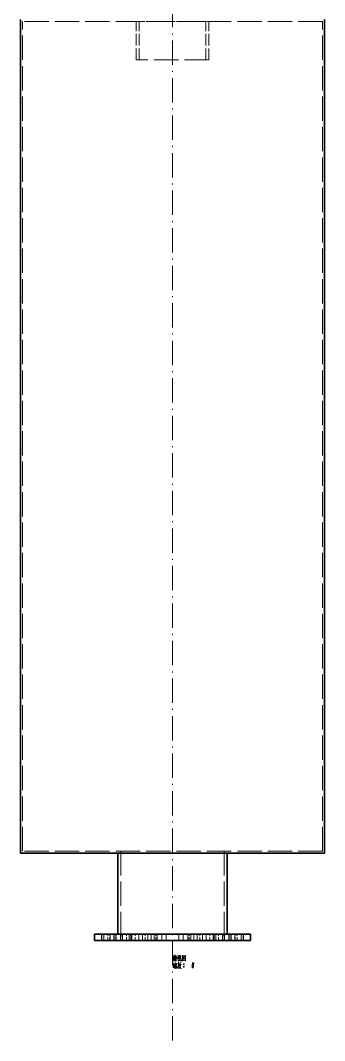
# Model space of a CAD drawing. Extents: x 89 to 955, y 8 to 823.
# Drawn here: x 112 to 262, y 8 to 511 of the extents above; entities that cross this region are included whole.
import ezdxf

# ---------------------------------------------------------------- set-up
doc = ezdxf.new("R2010")
doc.units = 0
doc.linetypes.add('DASHDOT', pattern=[18.5, 12, -3, 0.5, -3])
doc.linetypes.add('DASHED', pattern=[15, 12, -3])

msp = doc.modelspace()

# ---------------------------------------------------------------- linework, layer by layer
at = {"color": 7, "linetype": 'DASHDOT', "lineweight": 13}
msp.add_line((186.73, 7.64), (186.73, 600.44), dxfattribs=at)
at = {"color": 7, "lineweight": 35}
for p, q in [((111.73, 511.04), (111.73, 510.04)), ((111.73, 101.04), (111.73, 510.04)), ((261.73, 511.04), (261.73, 510.04)), ((261.73, 101.04), (261.73, 510.04)), ((111.73, 101.04), (111.73, 100.04)), ((261.73, 101.04), (261.73, 100.04)), ((111.73, 100.04), (261.73, 100.04)), ((159.83, 100.04), (159.83, 60.04)), ((213.63, 100.04), (213.63, 60.04)), ((148.23, 60.04), (225.23, 60.04)), ((148.23, 60.04), (148.23, 57.04)), ((148.23, 57.04), (225.23, 57.04)), ((225.23, 60.04), (225.23, 57.04))]:
    msp.add_line(p, q, dxfattribs=at)
at = {"color": 7, "linetype": 'DASHED', "lineweight": 13}
for p, q in [((260.73, 510.04), (112.73, 510.04)), ((112.73, 101.04), (112.73, 510.04)), ((203.13, 510.04), (170.33, 510.04)), ((260.73, 101.04), (260.73, 510.04)), ((204.63, 491.04), (168.83, 491.04)), ((260.73, 101.04), (112.73, 101.04)), ((161.23, 101.04), (161.23, 57.04)), ((212.23, 101.04), (212.23, 57.04))]:
    msp.add_line(p, q, dxfattribs=at)
at = {"color": 7, "linetype": 'DASHED', "lineweight": 13, "ltscale": 0.475}
for p, q in [((168.83, 491.04), (168.83, 510.04)), ((170.33, 491.04), (170.33, 510.04)), ((203.13, 491.04), (203.13, 510.04)), ((204.63, 491.04), (204.63, 510.04))]:
    msp.add_line(p, q, dxfattribs=at)
at = {"color": 7, "linetype": 'DASHED', "lineweight": 13, "ltscale": 0.075}
for p, q in [((151.68, 60.04), (151.68, 57.04)), ((151.82, 60.04), (151.82, 57.04)), ((152.88, 60.04), (152.88, 57.04)), ((155.97, 60.04), (155.97, 57.04)), ((157.78, 60.04), (157.78, 57.04)), ((157.89, 60.04), (157.89, 57.04)), ((157.91, 60.04), (157.91, 57.04)), ((158.77, 60.04), (158.77, 57.04)), ((158.87, 60.04), (158.87, 57.04)), ((161.06, 60.04), (161.06, 57.04)), ((161.95, 60.04), (161.95, 57.04)), ((162.07, 60.04), (162.07, 57.04)), ((165.33, 60.04), (165.33, 57.04)), ((166.26, 60.04), (166.26, 57.04)), ((166.63, 60.04), (166.63, 57.04)), ((170.13, 60.04), (170.13, 57.04)), ((171.92, 60.04), (171.92, 57.04)), ((174.5, 60.04), (174.5, 57.04)), ((176.26, 60.04), (176.26, 57.04)), ((177.66, 60.04), (177.66, 57.04)), ((179.24, 60.04), (179.24, 57.04)), ((181.5, 60.04), (181.5, 57.04)), ((183.68, 60.04), (183.68, 57.04)), ((189.78, 60.04), (189.78, 57.04)), ((191.97, 60.04), (191.97, 57.04)), ((194.23, 60.04), (194.23, 57.04)), ((195.81, 60.04), (195.81, 57.04)), ((197.21, 60.04), (197.21, 57.04)), ((198.97, 60.04), (198.97, 57.04)), ((201.55, 60.04), (201.55, 57.04)), ((203.34, 60.04), (203.34, 57.04)), ((206.84, 60.04), (206.84, 57.04)), ((207.2, 60.04), (207.2, 57.04)), ((208.14, 60.04), (208.14, 57.04)), ((211.4, 60.04), (211.4, 57.04)), ((211.52, 60.04), (211.52, 57.04)), ((212.41, 60.04), (212.41, 57.04)), ((214.59, 60.04), (214.59, 57.04)), ((214.7, 60.04), (214.7, 57.04)), ((215.56, 60.04), (215.56, 57.04)), ((215.57, 60.04), (215.57, 57.04)), ((215.68, 60.04), (215.68, 57.04)), ((217.5, 60.04), (217.5, 57.04)), ((220.59, 60.04), (220.59, 57.04)), ((221.65, 60.04), (221.65, 57.04)), ((221.78, 60.04), (221.78, 57.04))]:
    msp.add_line(p, q, dxfattribs=at)
at = {"color": 7, "linetype": 'DASHDOT', "lineweight": 13, "ltscale": 0.090015}
for p, q in [((154.86, 60.34), (154.86, 56.74)), ((155.82, 60.34), (155.82, 56.74)), ((159.02, 60.34), (159.02, 56.74)), ((164.11, 60.34), (164.11, 56.74)), ((168.38, 60.34), (168.38, 56.74)), ((173.21, 60.34), (173.21, 56.74)), ((178.45, 60.34), (178.45, 56.74)), ((195.02, 60.34), (195.02, 56.74)), ((200.26, 60.34), (200.26, 56.74)), ((205.09, 60.34), (205.09, 56.74)), ((209.36, 60.34), (209.36, 56.74)), ((214.45, 60.34), (214.45, 56.74)), ((217.64, 60.34), (217.64, 56.74)), ((218.61, 60.34), (218.61, 56.74))]:
    msp.add_line(p, q, dxfattribs=at)
at = {"color": 7, "lineweight": 13}
for points in [[(187.54, 49.87), (186.84, 48.26)], [(187.47, 46.02), (187.01, 44.93)], [(187.29, 49.2), (187.29, 47.98), (187.29, 46.72)], [(187.57, 47.45), (187.4, 46.82)], [(187.68, 48.08), (187.57, 47.45)], [(187.71, 49.38), (187.68, 48.08)], [(187.78, 45.7), (187.68, 45.14)], [(187.71, 49.13), (188.83, 49.31)], [(187.99, 48.5), (187.75, 48.05)], [(187.78, 45.56), (188.83, 45.7)], [(188.03, 45.28), (187.85, 44.72)], [(188.1, 49.03), (187.99, 48.5)], [(187.99, 48.5), (187.99, 46.75)], [(188.1, 49.83), (188.31, 49.34)], [(188.1, 48.33), (188.9, 48.47)], [(188.17, 48.08), (188.31, 47.66)], [(188.17, 46.19), (188.34, 45.81)], [(188.55, 46.72), (188.27, 47.17)], [(188.55, 49.13), (188.55, 47.94), (188.55, 46.72)], [(188.87, 45.81), (188.73, 45.35)], [(189.78, 49.1), (189.6, 48.61), (189.11, 47.87)], [(189.64, 45.42), (189.53, 44.51), (189.43, 44.09), (189.11, 43.22)], [(189.15, 48.89), (189.71, 48.96)], [(189.15, 45.35), (190.2, 45.49)], [(189.43, 49.76), (189.71, 49.34)], [(189.6, 48.61), (189.6, 46.82)], [(189.6, 48.43), (189.92, 48.12)], [(189.64, 46.26), (189.74, 45.7)], [(189.71, 46.82), (189.99, 47.1)], [(189.99, 47.1), (190.23, 47.45)], [(190.2, 49.73), (190.2, 48.05)], [(190.86, 49.55), (190.2, 49.48)], [(190.41, 48.08), (190.23, 47.45)], [(190.48, 45.56), (190.34, 44.93)], [(190.51, 49.13), (190.41, 48.08)], [(190.41, 45.18), (191.11, 45.32)], [(190.55, 46.3), (190.48, 45.56)], [(190.55, 47.1), (190.55, 48.19)], [(190.69, 47), (190.55, 47.1)], [(191.11, 47), (190.69, 47)], [(190.79, 47.98), (190.86, 49.66)], [(191.11, 47.63), (191.11, 47)], [(191.63, 49.76), (191.63, 48.29), (191.63, 46.79)], [(191.63, 49.73), (191.63, 48.33), (191.63, 46.93)], [(193.1, 49.59), (191.63, 49.45)], [(191.63, 47.03), (193, 47.14)], [(191.7, 47.84), (192.19, 48.26)], [(192.4, 49.31), (191.84, 48.5)], [(192.16, 48.75), (192.86, 48.01)], [(192.16, 47.66), (192.51, 47.28)], [(192.16, 45.39), (192.54, 45.39)], [(192.19, 48.96), (192.65, 49.03)], [(192.19, 48.26), (192.4, 48.54)], [(192.19, 45.49), (192.51, 45.49)], [(192.26, 48.05), (192.51, 47.77)], [(192.4, 48.54), (192.75, 49.17)], [(192.86, 48.01), (193.03, 48.05)], [(193.07, 46.86), (193.07, 46.96), (193, 47.14)], [(193.07, 46.96), (193.07, 48.33), (193.1, 49.73)], [(196.6, 46.12), (196.5, 44.72), (196.39, 43.32)], [(196.6, 45.39), (196.99, 45.39)], [(196.64, 45.49), (196.95, 45.49)], [(197.2, 46.12), (197.09, 44.72), (196.99, 43.32)], [(186.94, 43.57), (187.64, 43.95)], [(187.4, 45), (186.98, 44.86)], [(187.05, 44.23), (187.57, 44.41)], [(187.54, 45.25), (187.08, 44.23)], [(187.85, 44.72), (187.54, 44.23)], [(187.89, 44.79), (187.89, 43.08)], [(188.1, 45), (188.8, 45.11)], [(188.17, 44.58), (188.2, 43.18)], [(188.17, 44.48), (188.69, 44.55)], [(188.2, 43.92), (188.59, 43.99)], [(188.66, 43.43), (188.24, 43.36)], [(188.41, 45.04), (188.34, 44.48)], [(188.73, 44.65), (188.66, 43.25)], [(189.95, 44.93), (189.85, 44.09), (189.71, 43.25), (189.5, 43.53)], [(189.57, 44.76), (189.95, 44.83)], [(190.34, 43.67), (189.95, 43.15)], [(190.34, 44.93), (190.16, 44.37)], [(190.27, 44.69), (190.83, 43.25)], [(190.62, 44.3), (190.34, 43.67)], [(190.83, 45.25), (190.62, 44.3)], [(190.83, 43.25), (191.14, 43.25)], [(192.16, 44.13), (192.54, 44.13)], [(192.19, 45.25), (192.51, 45.25)], [(192.19, 44.23), (192.51, 44.23)], [(192.19, 43.99), (192.51, 43.99)], [(196.6, 44.13), (196.99, 44.13)], [(196.64, 45.25), (196.95, 45.25)], [(196.64, 44.23), (196.95, 44.23)], [(196.64, 43.99), (196.95, 43.99)]]:
    msp.add_lwpolyline(points, dxfattribs=at)
for points in [[(192.26, 45.18), (192.44, 45.18), (192.54, 45.28), (192.54, 45.46), (192.44, 45.56), (192.26, 45.56), (192.16, 45.46), (192.16, 45.28)], [(196.71, 45.18), (196.88, 45.18), (196.99, 45.28), (196.99, 45.46), (196.88, 45.56), (196.71, 45.56), (196.6, 45.46), (196.6, 45.28)], [(192.26, 43.92), (192.44, 43.92), (192.54, 44.02), (192.54, 44.2), (192.44, 44.3), (192.26, 44.3), (192.16, 44.2), (192.16, 44.02)], [(196.71, 43.92), (196.88, 43.92), (196.99, 44.02), (196.99, 44.2), (196.88, 44.3), (196.71, 44.3), (196.6, 44.2), (196.6, 44.02)]]:
    msp.add_lwpolyline(points, close=True, dxfattribs=at)

doc.saveas('drawing.dxf')
